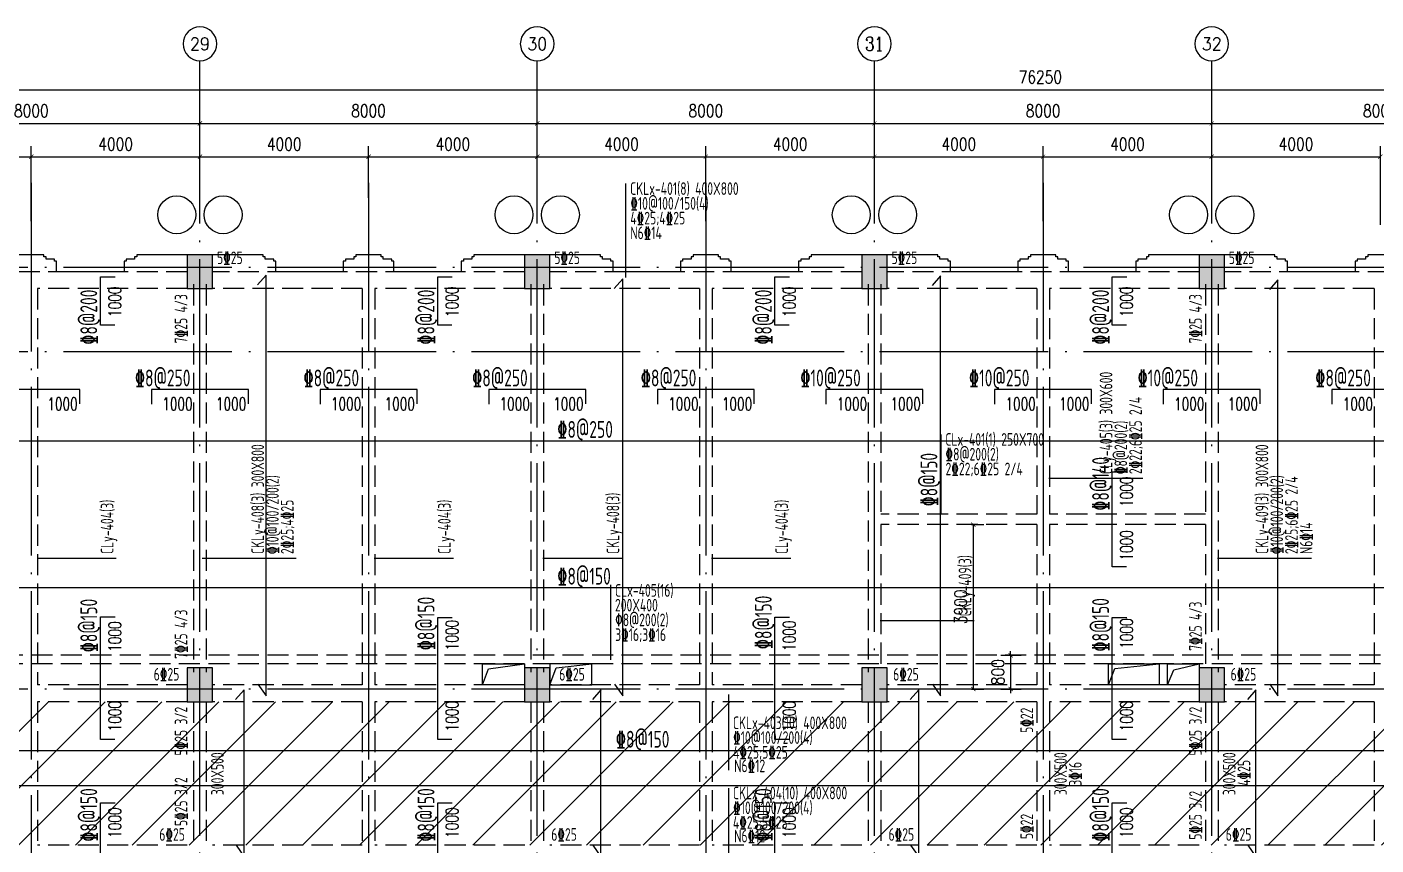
# Model space of a CAD drawing. Header units: millimetres. Extents: x 2998490 to 15040601, y 444546 to 7822218.
# Drawn here: x 14637164 to 14669164, y 7591602 to 7611006 of the extents above; entities that cross this region are included whole.
import ezdxf
from ezdxf.enums import TextEntityAlignment as Align

# ---------------------------------------------------------------- set-up
doc = ezdxf.new("R2010")
doc.units = ezdxf.units.MM
doc.header["$LTSCALE"] = 2000
doc.linetypes.add('DASH', pattern=[0.35, 0.25, -0.1])
doc.linetypes.add('DOTE', pattern=[2.42, 2, -0.2, 0.02, -0.2])
for name, color, linetype in [('3-AXIS', 3, 'Continuous'), ('3-AXIS_TEXT', 7, 'Continuous'), ('3-ban', 84, 'Continuous'), ('3-ban-hatch', 9, 'Continuous'), ('3-ban-rein', 1, 'Continuous'), ('3-ban-TEXT', 7, 'Continuous'), ('3-COLUMN-UP', 2, 'Continuous'), ('3-dote', 43, 'DOTE'), ('3-HATCH', 8, 'Continuous'), ('3-liang-rein-X', 54, 'Continuous'), ('3-liang-rein-Y', 130, 'Continuous'), ('3-liang-R截面-X', 50, 'Continuous'), ('3-liang-R截面-Y', 70, 'Continuous'), ('3-liang-s-1', 44, 'Continuous'), ('3-liang-xu', 120, 'DASH'), ('3-装饰线脚', 7, 'Continuous'), ('AXIS', 3, 'Continuous'), ('AXIS_TEXT', 7, 'Continuous')]:
    doc.layers.add(name, color=color, linetype=linetype)
doc.layers.add('3-零部件', color=73, linetype='Continuous', lineweight=5)
doc.styles.add('_TCH_AXIS', font='COMPLEX', dxfattribs={"bigfont": 'GBCBIG'})
doc.styles.add('COMPLEX', font='COMPLEX')
doc.styles.add('DIM_FONT', font='SIMPLEX', dxfattribs={"width": 0.8, "bigfont": 'HZTXT'})
doc.styles.add('TJ1', font='tj-romans1.shx', dxfattribs={"width": 0.8, "bigfont": 'tj-hztxt1.shx'})
doc.styles.add('TSSD_Rein', font='Tssdeng.shx', dxfattribs={"width": 0.7, "bigfont": 'hztxt.shx'})
doc.dimstyles.new('DIMN100', dxfattribs={"dimtxt": 300, "dimasz": 100, "dimexe": 250, "dimexo": 300, "dimgap": 150, "dimtad": 1, "dimdec": 0, "dimzin": 0, "dimdsep": 46, "dimtxsty": 'DIM_FONT', "dimblk": 'ARCHTICK', "dimcen": 0.09, "dimclrt": 7, "dimazin": 2, "dimtfac": 1, "dimtdec": 0, "dimtix": 1, "dimtmove": 2, "dimatfit": 3, "dimldrblk": 'ARCHTICK', "dimfxl": 0, "dimtolj": 1, "dimtzin": 0, "dimarcsym": 0})

# ---------------------------------------------------------------- blocks, each defined once
blk = doc.blocks.new('_ArchTick')
at = {"color": 0, "linetype": 'ByBlock', "const_width": 0.15}
blk.add_lwpolyline([(-0.5, -0.5), (0.5, 0.5)], dxfattribs=at)
blk = doc.blocks.new('*D277')
at = {"layer": 'AXIS', "color": 0, "lineweight": -2}
for p, q in [((14633267, 7608117), (14633267, 7608969)), ((14641267, 7608117), (14641267, 7608969)), ((14633267, 7608719), (14641267, 7608719))]:
    blk.add_line(p, q, dxfattribs=at)
at = {"layer": 'Defpoints', "color": 0}
for p in [(14641267, 7608719), (14633267, 7607817), (14641267, 7607817)]:
    blk.add_point(p, dxfattribs=at)
at = {"layer": 'AXIS', "color": 0, "lineweight": -2, "xscale": 100, "yscale": 100, "zscale": 100, "rotation": 180}
blk.add_blockref('_ArchTick', (14633267, 7608719), dxfattribs=at)
at = {"layer": 'AXIS', "color": 0, "lineweight": -2, "xscale": 100, "yscale": 100, "zscale": 100}
blk.add_blockref('_ArchTick', (14641267, 7608719), dxfattribs=at)
at = {"layer": 'AXIS', "color": 7, "insert": (14637267, 7609019), "char_height": 300, "attachment_point": 5, "style": 'DIM_FONT'}
blk.add_mtext('\\A1;8000', dxfattribs=at)
blk = doc.blocks.new('*D278')
at = {"layer": 'AXIS', "color": 0, "lineweight": -2}
for p, q in [((14641267, 7608117), (14641267, 7608969)), ((14649267, 7608117), (14649267, 7608969)), ((14641267, 7608719), (14649267, 7608719))]:
    blk.add_line(p, q, dxfattribs=at)
at = {"layer": 'Defpoints', "color": 0}
for p in [(14649267, 7608719), (14641267, 7607817), (14649267, 7607817)]:
    blk.add_point(p, dxfattribs=at)
at = {"layer": 'AXIS', "color": 0, "lineweight": -2, "xscale": 100, "yscale": 100, "zscale": 100, "rotation": 180}
blk.add_blockref('_ArchTick', (14641267, 7608719), dxfattribs=at)
at = {"layer": 'AXIS', "color": 0, "lineweight": -2, "xscale": 100, "yscale": 100, "zscale": 100}
blk.add_blockref('_ArchTick', (14649267, 7608719), dxfattribs=at)
at = {"layer": 'AXIS', "color": 7, "insert": (14645267, 7609019), "char_height": 300, "attachment_point": 5, "style": 'DIM_FONT'}
blk.add_mtext('\\A1;8000', dxfattribs=at)
blk = doc.blocks.new('*D279')
at = {"layer": 'AXIS', "color": 0, "lineweight": -2}
for p, q in [((14649267, 7608117), (14649267, 7608969)), ((14657267, 7608117), (14657267, 7608969)), ((14649267, 7608719), (14657267, 7608719))]:
    blk.add_line(p, q, dxfattribs=at)
at = {"layer": 'Defpoints', "color": 0}
for p in [(14657267, 7608719), (14649267, 7607817), (14657267, 7607817)]:
    blk.add_point(p, dxfattribs=at)
at = {"layer": 'AXIS', "color": 0, "lineweight": -2, "xscale": 100, "yscale": 100, "zscale": 100, "rotation": 180}
blk.add_blockref('_ArchTick', (14649267, 7608719), dxfattribs=at)
at = {"layer": 'AXIS', "color": 0, "lineweight": -2, "xscale": 100, "yscale": 100, "zscale": 100}
blk.add_blockref('_ArchTick', (14657267, 7608719), dxfattribs=at)
at = {"layer": 'AXIS', "color": 7, "insert": (14653267, 7609019), "char_height": 300, "attachment_point": 5, "style": 'DIM_FONT'}
blk.add_mtext('\\A1;8000', dxfattribs=at)
blk = doc.blocks.new('*D280')
at = {"layer": 'AXIS', "color": 0, "lineweight": -2}
for p, q in [((14657267, 7608117), (14657267, 7608969)), ((14665267, 7608117), (14665267, 7608969)), ((14657267, 7608719), (14665267, 7608719))]:
    blk.add_line(p, q, dxfattribs=at)
at = {"layer": 'Defpoints', "color": 0}
for p in [(14665267, 7608719), (14657267, 7607817), (14665267, 7607817)]:
    blk.add_point(p, dxfattribs=at)
at = {"layer": 'AXIS', "color": 0, "lineweight": -2, "xscale": 100, "yscale": 100, "zscale": 100, "rotation": 180}
blk.add_blockref('_ArchTick', (14657267, 7608719), dxfattribs=at)
at = {"layer": 'AXIS', "color": 0, "lineweight": -2, "xscale": 100, "yscale": 100, "zscale": 100}
blk.add_blockref('_ArchTick', (14665267, 7608719), dxfattribs=at)
at = {"layer": 'AXIS', "color": 7, "insert": (14661267, 7609019), "char_height": 300, "attachment_point": 5, "style": 'DIM_FONT'}
blk.add_mtext('\\A1;8000', dxfattribs=at)
blk = doc.blocks.new('*D281')
at = {"layer": 'AXIS', "color": 0, "lineweight": -2}
for p, q in [((14665267, 7608117), (14665267, 7608969)), ((14673267, 7608117), (14673267, 7608969)), ((14665267, 7608719), (14673267, 7608719))]:
    blk.add_line(p, q, dxfattribs=at)
at = {"layer": 'Defpoints', "color": 0}
for p in [(14673267, 7608719), (14665267, 7607817), (14673267, 7607817)]:
    blk.add_point(p, dxfattribs=at)
at = {"layer": 'AXIS', "color": 0, "lineweight": -2, "xscale": 100, "yscale": 100, "zscale": 100, "rotation": 180}
blk.add_blockref('_ArchTick', (14665267, 7608719), dxfattribs=at)
at = {"layer": 'AXIS', "color": 0, "lineweight": -2, "xscale": 100, "yscale": 100, "zscale": 100}
blk.add_blockref('_ArchTick', (14673267, 7608719), dxfattribs=at)
at = {"layer": 'AXIS', "color": 7, "insert": (14669267, 7609019), "char_height": 300, "attachment_point": 5, "style": 'DIM_FONT'}
blk.add_mtext('\\A1;8000', dxfattribs=at)
blk = doc.blocks.new('*D289')
at = {"layer": 'AXIS', "color": 0, "lineweight": -2}
for p, q in [((14619017, 7607317), (14619017, 7609769)), ((14695267, 7607317), (14695267, 7609769)), ((14619017, 7609519), (14695267, 7609519))]:
    blk.add_line(p, q, dxfattribs=at)
at = {"layer": 'Defpoints', "color": 0}
for p in [(14695267, 7609519), (14619017, 7607017), (14695267, 7607017)]:
    blk.add_point(p, dxfattribs=at)
at = {"layer": 'AXIS', "color": 0, "lineweight": -2, "xscale": 100, "yscale": 100, "zscale": 100, "rotation": 180}
blk.add_blockref('_ArchTick', (14619017, 7609519), dxfattribs=at)
at = {"layer": 'AXIS', "color": 0, "lineweight": -2, "xscale": 100, "yscale": 100, "zscale": 100}
blk.add_blockref('_ArchTick', (14695267, 7609519), dxfattribs=at)
at = {"layer": 'AXIS', "color": 7, "insert": (14661202, 7609819), "char_height": 300, "attachment_point": 5, "style": 'DIM_FONT'}
blk.add_mtext('\\A1;76250', dxfattribs=at)
blk = doc.blocks.new('_AXISO')
blk.add_circle((0, 0), 0.5)
at = {"layer": '3-AXIS_TEXT', "style": 'COMPLEX', "width": 1.041667}
blk.add_attdef('A', text='', height=0.56, dxfattribs=at).set_placement((-0.25, -0.28), (0.25, -0.28), align=Align.FIT)
blk = doc.blocks.new('*D1404')
at = {"layer": '3-零部件', "color": 0, "lineweight": -2}
for p, q in [((14633267, 7606401), (14633267, 7608179)), ((14637267, 7606401), (14637267, 7608179)), ((14633267, 7607929), (14637267, 7607929))]:
    blk.add_line(p, q, dxfattribs=at)
at = {"layer": 'Defpoints', "color": 0}
for p in [(14637267, 7607929), (14633267, 7606101), (14637267, 7606101)]:
    blk.add_point(p, dxfattribs=at)
at = {"layer": '3-零部件', "color": 0, "lineweight": -2, "xscale": 100, "yscale": 100, "zscale": 100, "rotation": 180}
blk.add_blockref('_ArchTick', (14633267, 7607929), dxfattribs=at)
at = {"layer": '3-零部件', "color": 0, "lineweight": -2, "xscale": 100, "yscale": 100, "zscale": 100}
blk.add_blockref('_ArchTick', (14637267, 7607929), dxfattribs=at)
at = {"layer": '3-零部件', "color": 7, "insert": (14635267, 7608229), "char_height": 300, "attachment_point": 5, "style": 'DIM_FONT'}
blk.add_mtext('\\A1;4000', dxfattribs=at)
blk = doc.blocks.new('*D1405')
at = {"layer": '3-零部件', "color": 0, "lineweight": -2}
for p, q in [((14637267, 7606401), (14637267, 7608179)), ((14641267, 7607416), (14641267, 7608179)), ((14637267, 7607929), (14641267, 7607929))]:
    blk.add_line(p, q, dxfattribs=at)
at = {"layer": 'Defpoints', "color": 0}
for p in [(14641267, 7607929), (14641267, 7607116), (14637267, 7606101)]:
    blk.add_point(p, dxfattribs=at)
at = {"layer": '3-零部件', "color": 0, "lineweight": -2, "xscale": 100, "yscale": 100, "zscale": 100, "rotation": 180}
blk.add_blockref('_ArchTick', (14637267, 7607929), dxfattribs=at)
at = {"layer": '3-零部件', "color": 0, "lineweight": -2, "xscale": 100, "yscale": 100, "zscale": 100}
blk.add_blockref('_ArchTick', (14641267, 7607929), dxfattribs=at)
at = {"layer": '3-零部件', "color": 7, "insert": (14639267, 7608229), "char_height": 300, "attachment_point": 5, "style": 'DIM_FONT'}
blk.add_mtext('\\A1;4000', dxfattribs=at)
blk = doc.blocks.new('*D1406')
at = {"layer": '3-零部件', "color": 0, "lineweight": -2}
for p, q in [((14641267, 7607416), (14641267, 7608179)), ((14645267, 7606955), (14645267, 7608179)), ((14641267, 7607929), (14645267, 7607929))]:
    blk.add_line(p, q, dxfattribs=at)
at = {"layer": 'Defpoints', "color": 0}
for p in [(14645267, 7607929), (14641267, 7607116), (14645267, 7606655)]:
    blk.add_point(p, dxfattribs=at)
at = {"layer": '3-零部件', "color": 0, "lineweight": -2, "xscale": 100, "yscale": 100, "zscale": 100, "rotation": 180}
blk.add_blockref('_ArchTick', (14641267, 7607929), dxfattribs=at)
at = {"layer": '3-零部件', "color": 0, "lineweight": -2, "xscale": 100, "yscale": 100, "zscale": 100}
blk.add_blockref('_ArchTick', (14645267, 7607929), dxfattribs=at)
at = {"layer": '3-零部件', "color": 7, "insert": (14643267, 7608229), "char_height": 300, "attachment_point": 5, "style": 'DIM_FONT'}
blk.add_mtext('\\A1;4000', dxfattribs=at)
blk = doc.blocks.new('*D1407')
at = {"layer": '3-零部件', "color": 0, "lineweight": -2}
for p, q in [((14645267, 7606955), (14645267, 7608179)), ((14649267, 7606955), (14649267, 7608179)), ((14645267, 7607929), (14649267, 7607929))]:
    blk.add_line(p, q, dxfattribs=at)
at = {"layer": 'Defpoints', "color": 0}
for p in [(14649267, 7607929), (14645267, 7606655), (14649267, 7606655)]:
    blk.add_point(p, dxfattribs=at)
at = {"layer": '3-零部件', "color": 0, "lineweight": -2, "xscale": 100, "yscale": 100, "zscale": 100, "rotation": 180}
blk.add_blockref('_ArchTick', (14645267, 7607929), dxfattribs=at)
at = {"layer": '3-零部件', "color": 0, "lineweight": -2, "xscale": 100, "yscale": 100, "zscale": 100}
blk.add_blockref('_ArchTick', (14649267, 7607929), dxfattribs=at)
at = {"layer": '3-零部件', "color": 7, "insert": (14647267, 7608229), "char_height": 300, "attachment_point": 5, "style": 'DIM_FONT'}
blk.add_mtext('\\A1;4000', dxfattribs=at)
blk = doc.blocks.new('*D1408')
at = {"layer": '3-零部件', "color": 0, "lineweight": -2}
for p, q in [((14649267, 7606955), (14649267, 7608179)), ((14653267, 7606401), (14653267, 7608179)), ((14649267, 7607929), (14653267, 7607929))]:
    blk.add_line(p, q, dxfattribs=at)
at = {"layer": 'Defpoints', "color": 0}
for p in [(14653267, 7607929), (14649267, 7606655), (14653267, 7606101)]:
    blk.add_point(p, dxfattribs=at)
at = {"layer": '3-零部件', "color": 0, "lineweight": -2, "xscale": 100, "yscale": 100, "zscale": 100, "rotation": 180}
blk.add_blockref('_ArchTick', (14649267, 7607929), dxfattribs=at)
at = {"layer": '3-零部件', "color": 0, "lineweight": -2, "xscale": 100, "yscale": 100, "zscale": 100}
blk.add_blockref('_ArchTick', (14653267, 7607929), dxfattribs=at)
at = {"layer": '3-零部件', "color": 7, "insert": (14651267, 7608229), "char_height": 300, "attachment_point": 5, "style": 'DIM_FONT'}
blk.add_mtext('\\A1;4000', dxfattribs=at)
blk = doc.blocks.new('*D1409')
at = {"layer": '3-零部件', "color": 0, "lineweight": -2}
for p, q in [((14653267, 7606401), (14653267, 7608179)), ((14657267, 7606401), (14657267, 7608179)), ((14653267, 7607929), (14657267, 7607929))]:
    blk.add_line(p, q, dxfattribs=at)
at = {"layer": 'Defpoints', "color": 0}
for p in [(14657267, 7607929), (14653267, 7606101), (14657267, 7606101)]:
    blk.add_point(p, dxfattribs=at)
at = {"layer": '3-零部件', "color": 0, "lineweight": -2, "xscale": 100, "yscale": 100, "zscale": 100, "rotation": 180}
blk.add_blockref('_ArchTick', (14653267, 7607929), dxfattribs=at)
at = {"layer": '3-零部件', "color": 0, "lineweight": -2, "xscale": 100, "yscale": 100, "zscale": 100}
blk.add_blockref('_ArchTick', (14657267, 7607929), dxfattribs=at)
at = {"layer": '3-零部件', "color": 7, "insert": (14655267, 7608229), "char_height": 300, "attachment_point": 5, "style": 'DIM_FONT'}
blk.add_mtext('\\A1;4000', dxfattribs=at)
blk = doc.blocks.new('*D1410')
at = {"layer": '3-零部件', "color": 0, "lineweight": -2}
for p, q in [((14657267, 7606401), (14657267, 7608179)), ((14661267, 7606401), (14661267, 7608179)), ((14657267, 7607929), (14661267, 7607929))]:
    blk.add_line(p, q, dxfattribs=at)
at = {"layer": 'Defpoints', "color": 0}
for p in [(14661267, 7607929), (14657267, 7606101), (14661267, 7606101)]:
    blk.add_point(p, dxfattribs=at)
at = {"layer": '3-零部件', "color": 0, "lineweight": -2, "xscale": 100, "yscale": 100, "zscale": 100, "rotation": 180}
blk.add_blockref('_ArchTick', (14657267, 7607929), dxfattribs=at)
at = {"layer": '3-零部件', "color": 0, "lineweight": -2, "xscale": 100, "yscale": 100, "zscale": 100}
blk.add_blockref('_ArchTick', (14661267, 7607929), dxfattribs=at)
at = {"layer": '3-零部件', "color": 7, "insert": (14659267, 7608229), "char_height": 300, "attachment_point": 5, "style": 'DIM_FONT'}
blk.add_mtext('\\A1;4000', dxfattribs=at)
blk = doc.blocks.new('*D1411')
at = {"layer": '3-零部件', "color": 0, "lineweight": -2}
for p, q in [((14661267, 7606401), (14661267, 7608179)), ((14665267, 7606401), (14665267, 7608179)), ((14661267, 7607929), (14665267, 7607929))]:
    blk.add_line(p, q, dxfattribs=at)
at = {"layer": 'Defpoints', "color": 0}
for p in [(14665267, 7607929), (14661267, 7606101), (14665267, 7606101)]:
    blk.add_point(p, dxfattribs=at)
at = {"layer": '3-零部件', "color": 0, "lineweight": -2, "xscale": 100, "yscale": 100, "zscale": 100, "rotation": 180}
blk.add_blockref('_ArchTick', (14661267, 7607929), dxfattribs=at)
at = {"layer": '3-零部件', "color": 0, "lineweight": -2, "xscale": 100, "yscale": 100, "zscale": 100}
blk.add_blockref('_ArchTick', (14665267, 7607929), dxfattribs=at)
at = {"layer": '3-零部件', "color": 7, "insert": (14663267, 7608229), "char_height": 300, "attachment_point": 5, "style": 'DIM_FONT'}
blk.add_mtext('\\A1;4000', dxfattribs=at)
blk = doc.blocks.new('*D1414')
at = {"layer": '3-零部件', "color": 0, "lineweight": -2}
for p, q in [((14665267, 7606350), (14665267, 7608179)), ((14669267, 7606312), (14669267, 7608179)), ((14665267, 7607929), (14669267, 7607929))]:
    blk.add_line(p, q, dxfattribs=at)
at = {"layer": 'Defpoints', "color": 0}
for p in [(14669267, 7607929), (14665267, 7606050), (14669267, 7606012)]:
    blk.add_point(p, dxfattribs=at)
at = {"layer": '3-零部件', "color": 0, "lineweight": -2, "xscale": 100, "yscale": 100, "zscale": 100, "rotation": 180}
blk.add_blockref('_ArchTick', (14665267, 7607929), dxfattribs=at)
at = {"layer": '3-零部件', "color": 0, "lineweight": -2, "xscale": 100, "yscale": 100, "zscale": 100}
blk.add_blockref('_ArchTick', (14669267, 7607929), dxfattribs=at)
at = {"layer": '3-零部件', "color": 7, "insert": (14667267, 7608229), "char_height": 300, "attachment_point": 5, "style": 'DIM_FONT'}
blk.add_mtext('\\A1;4000', dxfattribs=at)
blk = doc.blocks.new('*D1807')
at = {"layer": '3-ban', "color": 0, "lineweight": -2}
for p, q in [((14659567, 7599202), (14659862, 7599202)), ((14659612, 7599202), (14659612, 7595302)), ((14659567, 7595302), (14659862, 7595302))]:
    blk.add_line(p, q, dxfattribs=at)
at = {"layer": 'Defpoints', "color": 0}
for p in [(14659267, 7599202), (14659267, 7595302), (14659612, 7595302)]:
    blk.add_point(p, dxfattribs=at)
at = {"layer": '3-ban', "color": 0, "lineweight": -2, "xscale": 100, "yscale": 100, "zscale": 100}
for p, rotation in [((14659612, 7599202), 90), ((14659612, 7595302), 270)]:
    blk.add_blockref('_ArchTick', p, dxfattribs=dict(at, rotation=rotation))
at = {"layer": '3-ban', "color": 7, "insert": (14659312, 7597252), "char_height": 300, "attachment_point": 5, "rotation": 90, "style": 'DIM_FONT'}
blk.add_mtext('\\A1;3900', dxfattribs=at)
blk = doc.blocks.new('*D1809')
at = {"layer": '3-ban', "color": 0, "lineweight": -2}
for p, q in [((14660496, 7596102), (14660496, 7596202)), ((14660264, 7596102), (14660746, 7596102)), ((14660496, 7596102), (14660496, 7595302)), ((14660264, 7595302), (14660746, 7595302)), ((14660496, 7595302), (14660496, 7595202))]:
    blk.add_line(p, q, dxfattribs=at)
at = {"layer": 'Defpoints', "color": 0}
for p in [(14659964, 7596102), (14659964, 7595302), (14660496, 7595302)]:
    blk.add_point(p, dxfattribs=at)
at = {"layer": '3-ban', "color": 0, "lineweight": -2, "xscale": 100, "yscale": 100, "zscale": 100}
for p, rotation in [((14660496, 7596102), 270), ((14660496, 7595302), 90)]:
    blk.add_blockref('_ArchTick', p, dxfattribs=dict(at, rotation=rotation))
at = {"layer": '3-ban', "color": 7, "insert": (14660196, 7595702), "char_height": 300, "attachment_point": 5, "rotation": 90, "style": 'DIM_FONT'}
blk.add_mtext('\\A1;800', dxfattribs=at)

msp = doc.modelspace()

# ---------------------------------------------------------------- hatches: boundary and pattern name
at = {"layer": '3-ban-hatch'}
h = msp.add_hatch(dxfattribs=at)
h.set_pattern_fill('ANSI31', color=8, scale=300, style=0)
h.set_pattern_definition([(225, (29074325.8, 15266828), (673.51921, -673.51921), [])])
h.paths.add_polyline_path([(14691566.9, 7595002), (14691566.9, 7588602), (14692155.7, 7588602), (14692660.5, 7588297.4), (14695264, 7585694.7), (14695493.1, 7585140.6), (14695493.1, 7581461.7), (14695262.8, 7580908.1), (14692660.8, 7578306), (14692106.7, 7578077), (14688427.3, 7578077), (14687873.3, 7578306.2), (14685271.6, 7580907.9), (14685041.9, 7581461.7), (14685041.9, 7583002), (14681566.9, 7583002), (14681566.9, 7588602), (14681566.9, 7591302), (14681566.9, 7591602), (14618716.9, 7591602), (14618716.9, 7595002)])
at = {"layer": '3-HATCH'}
for points in [[(14641566.9, 7605602), (14640966.9, 7605602), (14640966.9, 7604802), (14641566.9, 7604802)], [(14649566.9, 7605602), (14648966.9, 7605602), (14648966.9, 7604802), (14649566.9, 7604802)], [(14657566.9, 7605602), (14656966.9, 7605602), (14656966.9, 7604802), (14657566.9, 7604802)], [(14665566.9, 7605602), (14664966.9, 7605602), (14664966.9, 7604802), (14665566.9, 7604802)], [(14641566.9, 7595802), (14640966.9, 7595802), (14640966.9, 7595002), (14641566.9, 7595002)], [(14649566.9, 7595802), (14648966.9, 7595802), (14648966.9, 7595002), (14649566.9, 7595002)], [(14657566.9, 7595802), (14656966.9, 7595802), (14656966.9, 7595002), (14657566.9, 7595002)], [(14665566.9, 7595802), (14664966.9, 7595802), (14664966.9, 7595002), (14665566.9, 7595002)]]:
    msp.add_hatch(color=256, dxfattribs=at).paths.add_polyline_path(points)

# ---------------------------------------------------------------- linework, layer by layer
at = {"layer": '3-AXIS', "color": 15, "linetype": 'DOTE'}
for p, q in [((14641266.8, 7577302), (14641266.8, 7607816.5)), ((14649266.8, 7577302), (14649266.8, 7607816.5)), ((14657266.8, 7577302), (14657266.8, 7607816.5)), ((14665266.8, 7577302), (14665266.8, 7607816.5)), ((14695266.8, 7605302), (14614408.5, 7605302)), ((14695266.8, 7603302), (14614408.5, 7603302)), ((14695266.8, 7595302), (14614408.5, 7595302))]:
    msp.add_line(p, q, dxfattribs=at)
at = {"layer": '3-ban-rein'}
for points in [[(14642643.5, 7595418.1), (14642837, 7595144.4), (14642837, 7605121.7), (14642633.9, 7604892.3)], [(14639245.3, 7603931.2), (14638907.3, 7603931.2), (14638907.3, 7605081.2), (14639253.3, 7605081.2)], [(14647245.3, 7603931.2), (14646907.3, 7603931.2), (14646907.3, 7605081.2), (14647253.3, 7605081.2)], [(14651101.3, 7595418.1), (14651294.8, 7595144.4), (14651294.8, 7605028.3), (14651091.7, 7604799)], [(14655245.3, 7603931.2), (14654907.3, 7603931.2), (14654907.3, 7605081.2), (14655253.3, 7605081.2)], [(14658643.5, 7595418.1), (14658837, 7595144.4), (14658837, 7605103.8), (14658633.9, 7604874.4)], [(14663245.3, 7603931.2), (14662907.3, 7603931.2), (14662907.3, 7605081.2), (14663253.3, 7605081.2)], [(14666643.5, 7595418.1), (14666837, 7595144.4), (14666837, 7605012), (14666633.9, 7604782.6)], [(14638416.8, 7602065.7), (14638416.8, 7602403.7), (14636116.8, 7602403.7), (14636116.8, 7602057.7)], [(14642416.8, 7602065.7), (14642416.8, 7602403.7), (14640116.8, 7602403.7), (14640116.8, 7602057.7)], [(14646416.8, 7602065.7), (14646416.8, 7602403.7), (14644116.8, 7602403.7), (14644116.8, 7602057.7)], [(14650416.8, 7602065.7), (14650416.8, 7602403.7), (14648116.8, 7602403.7), (14648116.8, 7602057.7)], [(14654416.8, 7602065.7), (14654416.8, 7602403.7), (14652116.8, 7602403.7), (14652116.8, 7602057.7)], [(14658416.8, 7602065.7), (14658416.8, 7602403.7), (14656116.8, 7602403.7), (14656116.8, 7602057.7)], [(14662416.8, 7602065.7), (14662416.8, 7602403.7), (14660116.8, 7602403.7), (14660116.8, 7602057.7)], [(14666416.8, 7602065.7), (14666416.8, 7602403.7), (14664116.8, 7602403.7), (14664116.8, 7602057.7)], [(14670416.8, 7602065.7), (14670416.8, 7602403.7), (14668116.8, 7602403.7), (14668116.8, 7602057.7)], [(14681410.6, 7600845.4), (14681410.6, 7601183.3), (14618819.5, 7601183.3), (14618819.5, 7600837.3)], [(14663245.3, 7598202), (14662907.3, 7598202), (14662907.3, 7600452), (14663253.3, 7600452)], [(14681204.9, 7597893.8), (14681478.5, 7597700.4), (14618817.4, 7597700.4), (14619046.8, 7597903.4)], [(14639245.3, 7594102), (14638907.3, 7594102), (14638907.3, 7597015.4), (14639253.3, 7597015.4)], [(14647245.3, 7594102), (14646907.3, 7594102), (14646907.3, 7597002), (14647253.3, 7597002)], [(14655245.3, 7594102), (14654907.3, 7594102), (14654907.3, 7597002.8), (14655253.3, 7597002.8)], [(14663245.3, 7594102), (14662907.3, 7594102), (14662907.3, 7596999.5), (14663253.3, 7596999.5)], [(14642122.7, 7591597.8), (14642316.1, 7591324.1), (14642316.1, 7595281.4), (14642113, 7595052)], [(14650585.4, 7591597.8), (14650778.8, 7591324.1), (14650778.8, 7595281.4), (14650575.7, 7595052)], [(14658122.7, 7591597.8), (14658316.1, 7591324.1), (14658316.1, 7595281.4), (14658113, 7595052)], [(14666122.7, 7591597.8), (14666316.1, 7591324.1), (14666316.1, 7595281.4), (14666113, 7595052)], [(14691410.6, 7593495.5), (14691410.6, 7593833.4), (14618833.6, 7593833.4), (14618833.6, 7593487.4)], [(14691204.9, 7593199.5), (14691478.5, 7593006.1), (14618817.4, 7593006.1), (14619046.8, 7593209.2)], [(14639245.3, 7589617), (14638907.3, 7589617), (14638907.3, 7592602), (14639253.3, 7592602)], [(14647245.3, 7589636.7), (14646907.3, 7589636.7), (14646907.3, 7592602), (14647253.3, 7592602)], [(14655245.3, 7589608.2), (14654907.3, 7589608.2), (14654907.3, 7592602), (14655253.3, 7592602)], [(14663245.3, 7589653.7), (14662907.3, 7589653.7), (14662907.3, 7592602), (14663253.3, 7592602)]]:
    msp.add_lwpolyline(points, dxfattribs=at)
at = {"layer": '3-COLUMN-UP'}
for points in [[(14641566.9, 7605602), (14640966.9, 7605602), (14640966.9, 7604802), (14641566.9, 7604802)], [(14649566.9, 7605602), (14648966.9, 7605602), (14648966.9, 7604802), (14649566.9, 7604802)], [(14657566.9, 7605602), (14656966.9, 7605602), (14656966.9, 7604802), (14657566.9, 7604802)], [(14665566.9, 7605602), (14664966.9, 7605602), (14664966.9, 7604802), (14665566.9, 7604802)], [(14641566.9, 7595802), (14640966.9, 7595802), (14640966.9, 7595002), (14641566.9, 7595002)], [(14649566.9, 7595802), (14648966.9, 7595802), (14648966.9, 7595002), (14649566.9, 7595002)], [(14657566.9, 7595802), (14656966.9, 7595802), (14656966.9, 7595002), (14657566.9, 7595002)], [(14665566.9, 7595802), (14664966.9, 7595802), (14664966.9, 7595002), (14665566.9, 7595002)]]:
    msp.add_lwpolyline(points, close=True, dxfattribs=at)
at = {"layer": '3-dote'}
for p, q in [((14637266.8, 7607307.2), (14637266.8, 7579125.6)), ((14645266.8, 7607307.2), (14645266.8, 7579125.6)), ((14653266.8, 7607307.2), (14653266.8, 7579125.6)), ((14661266.8, 7607307.2), (14661266.8, 7579125.6))]:
    msp.add_line(p, q, dxfattribs=at)
at = {"layer": '3-liang-R截面-X'}
for p, q in [((14651363.1, 7607290.4), (14651363.1, 7605061.5)), ((14658839.8, 7601340.4), (14658839.8, 7599452)), ((14651003.8, 7597771.5), (14651003.8, 7595994.4)), ((14653802, 7595174.3), (14653802, 7593376.4)), ((14653802, 7592954), (14653802, 7591385.1))]:
    msp.add_line(p, q, dxfattribs=at)
at = {"layer": '3-liang-R截面-Y'}
for p, q in [((14663632.3, 7600295.8), (14661402.3, 7600295.8)), ((14639282.3, 7598399.7), (14637402.3, 7598399.7)), ((14643546.5, 7598399.7), (14641316.6, 7598399.7)), ((14647282.3, 7598399.7), (14645402.3, 7598399.7)), ((14651281.1, 7598399.7), (14649401.1, 7598399.7)), ((14655282.3, 7598399.7), (14653402.3, 7598399.7)), ((14667631.1, 7598399.7), (14665401.1, 7598399.7)), ((14659631.1, 7596923), (14657401.1, 7596923))]:
    msp.add_line(p, q, dxfattribs=at)
at = {"layer": '3-liang-s-1'}
for points in [[(14641266.8, 7605602), (14639766.8, 7605602), (14639766.8, 7605552), (14639716.8, 7605552), (14639716.8, 7605502), (14639516.8, 7605502), (14639516.8, 7605452), (14639466.8, 7605452), (14639466.8, 7605202), (14637866.8, 7605202), (14637866.8, 7605452), (14637816.8, 7605452), (14637816.8, 7605502), (14637616.8, 7605502), (14637616.8, 7605552), (14637566.8, 7605552), (14637566.8, 7605602), (14636966.8, 7605602)], [(14649266.8, 7605602), (14647766.8, 7605602), (14647766.8, 7605552), (14647716.8, 7605552), (14647716.8, 7605502), (14647516.8, 7605502), (14647516.8, 7605452), (14647466.8, 7605452), (14647466.8, 7605202), (14645866.8, 7605202), (14645866.8, 7605452), (14645816.8, 7605452), (14645816.8, 7605502), (14645616.8, 7605502), (14645616.8, 7605552), (14645566.8, 7605552), (14645566.8, 7605602), (14644966.8, 7605602), (14644966.8, 7605552), (14644916.8, 7605552), (14644916.8, 7605502), (14644716.8, 7605502), (14644716.8, 7605452), (14644666.8, 7605452), (14644666.8, 7605202), (14643066.8, 7605202), (14643066.8, 7605452), (14643016.8, 7605452), (14643016.8, 7605502), (14642816.8, 7605502.2), (14642816.8, 7605552), (14642766.8, 7605552), (14642766.8, 7605602), (14641266.8, 7605602)], [(14657266.8, 7605602), (14655766.8, 7605602), (14655766.8, 7605552), (14655716.8, 7605552), (14655716.8, 7605502), (14655516.8, 7605502), (14655516.8, 7605452), (14655466.8, 7605452), (14655466.8, 7605202), (14653866.8, 7605202), (14653866.8, 7605452), (14653816.8, 7605452), (14653816.8, 7605502), (14653616.8, 7605502), (14653616.8, 7605552), (14653566.8, 7605552), (14653566.8, 7605602), (14652966.8, 7605602), (14652966.8, 7605552), (14652916.8, 7605552), (14652916.8, 7605502), (14652716.8, 7605502), (14652716.8, 7605452), (14652666.8, 7605452), (14652666.8, 7605202), (14651066.8, 7605202), (14651066.8, 7605452), (14651016.8, 7605452), (14651016.8, 7605502), (14650816.8, 7605502.2), (14650816.8, 7605552), (14650766.8, 7605552), (14650766.8, 7605602), (14649266.8, 7605602)], [(14665266.8, 7605602), (14663766.8, 7605602), (14663766.8, 7605552), (14663716.8, 7605552), (14663716.8, 7605502), (14663516.8, 7605502), (14663516.8, 7605452), (14663466.8, 7605452), (14663466.8, 7605202), (14661866.8, 7605202), (14661866.8, 7605452), (14661816.8, 7605452), (14661816.8, 7605502), (14661616.8, 7605502), (14661616.8, 7605552), (14661566.8, 7605552), (14661566.8, 7605602), (14660966.8, 7605602), (14660966.8, 7605552), (14660916.8, 7605552), (14660916.8, 7605502), (14660716.8, 7605502), (14660716.8, 7605452), (14660666.8, 7605452), (14660666.8, 7605202), (14659066.8, 7605202), (14659066.8, 7605452), (14659016.8, 7605452), (14659016.8, 7605502), (14658816.8, 7605502.2), (14658816.8, 7605552), (14658766.8, 7605552), (14658766.8, 7605602), (14657266.8, 7605602)], [(14669566.8, 7605602), (14668966.8, 7605602), (14668966.8, 7605552), (14668916.8, 7605552), (14668916.8, 7605502), (14668716.8, 7605502), (14668716.8, 7605452), (14668666.8, 7605452), (14668666.8, 7605202), (14667066.8, 7605202), (14667066.8, 7605452), (14667016.8, 7605452), (14667016.8, 7605502), (14666816.8, 7605502.2), (14666816.8, 7605552), (14666766.8, 7605552), (14666766.8, 7605602), (14665266.8, 7605602)], [(14647966.8, 7595402), (14648111.9, 7595783.1), (14648966.8, 7595902)], [(14649566.9, 7595402), (14649713.4, 7595802.5), (14650566.8, 7595902)], [(14662816.8, 7595402), (14662971.4, 7595787), (14664016.8, 7595902)], [(14664216.8, 7595402), (14664365.1, 7595758.3), (14664966.8, 7595902)]]:
    msp.add_lwpolyline(points, dxfattribs=at)
for points in [[(14648966.8, 7595402), (14647966.8, 7595402), (14647966.8, 7595902), (14648966.8, 7595902)], [(14649566.9, 7595402), (14650566.8, 7595402), (14650566.8, 7595902), (14649566.9, 7595902)], [(14662816.8, 7595902), (14664016.8, 7595902), (14664016.8, 7595402), (14662816.8, 7595402)], [(14664216.8, 7595902), (14664966.8, 7595902), (14664966.8, 7595402), (14664216.8, 7595402)]]:
    msp.add_lwpolyline(points, close=True, dxfattribs=at)
at = {"layer": '3-liang-xu'}
for p, q in [((14640966.9, 7605202), (14633566.9, 7605202)), ((14648966.9, 7605202), (14641566.9, 7605202)), ((14656966.9, 7605202), (14649566.9, 7605202)), ((14664966.9, 7605202), (14657566.9, 7605202)), ((14672966.9, 7605202), (14665566.9, 7605202)), ((14640966.9, 7604802), (14637416.9, 7604802)), ((14637416.9, 7604802), (14637416.9, 7595402)), ((14641116.9, 7604902), (14641116.9, 7595702)), ((14641416.9, 7604902), (14641416.9, 7595702)), ((14645116.9, 7604802), (14641566.9, 7604802)), ((14645116.9, 7604802), (14645116.9, 7595402)), ((14648966.9, 7604802), (14645416.9, 7604802)), ((14645416.9, 7604802), (14645416.9, 7595402)), ((14649116.9, 7604902), (14649116.9, 7595702)), ((14649416.9, 7604902), (14649416.9, 7595702)), ((14653116.9, 7604802), (14649566.9, 7604802)), ((14653116.9, 7604802), (14653116.9, 7595402)), ((14656966.9, 7604802), (14653416.9, 7604802)), ((14653416.9, 7604802), (14653416.9, 7595402)), ((14657116.9, 7604902), (14657116.9, 7595702)), ((14657416.9, 7604902), (14657416.9, 7599452)), ((14661116.9, 7604802), (14657566.9, 7604802)), ((14661116.9, 7604802), (14661116.9, 7599452)), ((14664966.9, 7604802), (14661416.9, 7604802)), ((14661416.9, 7604802), (14661416.9, 7599452)), ((14665116.9, 7604902), (14665116.9, 7599452)), ((14665416.9, 7604902), (14665416.9, 7595702)), ((14669116.9, 7604802), (14665566.9, 7604802)), ((14669116.9, 7604802), (14669116.9, 7595402)), ((14661116.9, 7599452), (14657416.9, 7599452)), ((14665116.9, 7599452), (14661416.9, 7599452)), ((14657416.9, 7599202), (14657416.9, 7595702)), ((14661116.9, 7599202), (14657416.9, 7599202)), ((14661116.9, 7599202), (14661116.9, 7595402)), ((14665116.9, 7599202), (14661416.9, 7599202)), ((14661416.9, 7599202), (14661416.9, 7595402)), ((14665116.9, 7599202), (14665116.9, 7595702)), ((14681166.9, 7596102), (14619016.9, 7596102)), ((14681166.9, 7595902), (14619016.9, 7595902)), ((14640966.9, 7595402), (14637416.9, 7595402)), ((14645116.9, 7595402), (14641566.9, 7595402)), ((14648966.9, 7595402), (14645416.9, 7595402)), ((14653116.9, 7595402), (14649566.9, 7595402)), ((14656966.9, 7595402), (14653416.9, 7595402)), ((14661116.9, 7595402), (14657566.9, 7595402)), ((14664966.9, 7595402), (14661416.9, 7595402)), ((14669116.9, 7595402), (14665566.9, 7595402)), ((14640966.9, 7595002), (14637416.9, 7595002)), ((14637416.9, 7595002), (14637416.9, 7591602)), ((14641116.9, 7595002), (14641116.9, 7591602)), ((14641416.9, 7595002), (14641416.9, 7591602)), ((14645116.9, 7595002), (14641566.9, 7595002)), ((14645116.9, 7595002), (14645116.9, 7591602)), ((14648966.9, 7595002), (14645416.9, 7595002)), ((14645416.9, 7595002), (14645416.9, 7591602)), ((14649116.9, 7595002), (14649116.9, 7591602)), ((14649416.9, 7595002), (14649416.9, 7591602)), ((14653116.9, 7595002), (14649566.9, 7595002)), ((14653116.9, 7595002), (14653116.9, 7591602)), ((14656966.9, 7595002), (14653416.9, 7595002)), ((14653416.9, 7595002), (14653416.9, 7591602)), ((14657116.9, 7595002), (14657116.9, 7591602)), ((14657416.9, 7595002), (14657416.9, 7591602)), ((14661116.9, 7595002), (14657566.9, 7595002)), ((14661116.9, 7595002), (14661116.9, 7591602)), ((14664966.9, 7595002), (14661416.9, 7595002)), ((14661416.9, 7595002), (14661416.9, 7591602)), ((14665116.9, 7595002), (14665116.9, 7591602)), ((14665416.9, 7595002), (14665416.9, 7591602)), ((14669116.9, 7595002), (14665566.9, 7595002)), ((14669116.9, 7595002), (14669116.9, 7591602)), ((14640966.9, 7591602), (14637416.9, 7591602)), ((14645116.9, 7591602), (14641566.9, 7591602)), ((14648970.2, 7591602), (14645416.9, 7591602)), ((14653116.9, 7591602), (14649566.9, 7591602)), ((14656966.9, 7591602), (14653416.9, 7591602)), ((14661116.9, 7591602), (14657566.9, 7591602)), ((14664966.9, 7591602), (14661416.9, 7591602)), ((14669116.9, 7591602), (14665566.9, 7591602))]:
    msp.add_line(p, q, dxfattribs=at)
at = {"layer": '3-装饰线脚'}
for centre in [(14640716.8, 7606552), (14641816.8, 7606552), (14648716.8, 7606552), (14649816.8, 7606552), (14656716.8, 7606552), (14657816.8, 7606552), (14664716.8, 7606552), (14665816.8, 7606552)]:
    msp.add_circle(centre, 450, dxfattribs=at)
at = {"layer": 'AXIS'}
for p, q in [((14641266.8, 7607816.5), (14641266.8, 7610206.2)), ((14649266.8, 7607816.5), (14649266.8, 7610206.2)), ((14657266.8, 7607816.5), (14657266.8, 7610206.2)), ((14665266.8, 7607816.5), (14665266.8, 7610206.2))]:
    msp.add_line(p, q, dxfattribs=at)

# ---------------------------------------------------------------- block references
ref = msp.add_blockref('_AXISO', (14641266.8, 7610606.2), dxfattribs=dict(at, xscale=-800, yscale=800, zscale=800, rotation=179.9999999998666))
ref.add_attrib('A', '29', dxfattribs={"layer": 'AXIS_TEXT', "height": 294.28, "rotation": 360, "style": '_TCH_AXIS'}).set_placement((14641028.6, 7610459), (14641505.1, 7610459), align=Align.FIT)
ref = msp.add_blockref('_AXISO', (14649266.8, 7610606.2), dxfattribs=dict(at, xscale=-800, yscale=800, zscale=800, rotation=179.9999999998666))
ref.add_attrib('A', '30', dxfattribs={"layer": 'AXIS_TEXT', "height": 300.65, "rotation": 360, "style": '_TCH_AXIS'}).set_placement((14649030.6, 7610455.8), (14649503.1, 7610455.8), align=Align.FIT)
ref = msp.add_blockref('_AXISO', (14657266.8, 7610606.2), dxfattribs=dict(at, xscale=-800, yscale=800, zscale=800, rotation=179.9999999998666))
ref.add_attrib('A', '31', dxfattribs={"layer": 'AXIS_TEXT', "height": 336, "rotation": 360, "style": '_TCH_AXIS'}).set_placement((14657042.8, 7610438.2), (14657490.8, 7610438.2), align=Align.FIT)
ref = msp.add_blockref('_AXISO', (14665266.8, 7610606.2), dxfattribs=dict(at, xscale=-800, yscale=800, zscale=800, rotation=179.9999999998666))
ref.add_attrib('A', '32', dxfattribs={"layer": 'AXIS_TEXT', "height": 300.65, "rotation": 360, "style": '_TCH_AXIS'}).set_placement((14665030.6, 7610455.8), (14665503.1, 7610455.8), align=Align.FIT)

# ---------------------------------------------------------------- texts
at = {"layer": '3-ban', "style": 'TSSD_Rein', "width": 0.7}
for s, rotation, p in [('%%1328@200', 89.99419, (14638830.3, 7603470, -5065)), ('%%1328@200', 89.99419, (14646830.3, 7603470, -5065)), ('%%1328@200', 89.99419, (14654830.3, 7603470, -5065)), ('%%1328@200', 89.99419, (14662830.3, 7603470, -5065)), ('%%1328@250', 0.00581, (14639724.3, 7602480.6, -5065)), ('%%1328@250', 0.00581, (14643724.3, 7602480.6, -5065)), ('%%1328@250', 0.00581, (14647724.3, 7602480.6, -5065)), ('%%1328@250', 0.00581, (14651724.3, 7602480.6, -5065)), ('%%13210@250', 0.00581, (14655508.9, 7602480.6, -5065)), ('%%13210@250', 0.00581, (14659508.9, 7602480.6, -5065)), ('%%13210@250', 0.00581, (14663508.9, 7602480.6, -5065)), ('%%1328@250', 0.00581, (14667724.3, 7602480.6, -5065)), ('%%1328@250', 0.00581, (14649744.2, 7601260.3, -5065)), ('%%1328@150', 89.99419, (14658759.9, 7599633.5, -5065)), ('%%1328@140', 89.99419, (14662830.3, 7599530.6, -5065)), ('%%1328@150', 0.00581, (14649744.2, 7597777.3, -5065)), ('%%1328@150', 89.99419, (14646830.3, 7596220.7, -5065)), ('%%1328@150', 89.99419, (14654830.3, 7596247.2, -5065)), ('%%1328@150', 89.99419, (14662830.3, 7596189.7, -5065)), ('%%1328@150', 89.99419, (14638830.3, 7596173.7, -5065)), ('%%1328@150', 0.00581, (14651133.2, 7593910.4, -5065)), ('%%1328@150', 89.99419, (14638830.3, 7591680.6, -5065)), ('%%1328@150', 89.99419, (14646830.3, 7591680.6, -5065)), ('%%1328@150', 89.99419, (14654830.3, 7591680.6, -5065)), ('%%1328@150', 89.99419, (14662830.3, 7591680.6, -5065))]:
    msp.add_text(s, height=400, rotation=rotation, dxfattribs=at).set_placement(p)
at = {"layer": '3-ban-TEXT', "style": 'TJ1', "width": 0.7}
for p in [(14639397.2, 7604128.1), (14647397.2, 7604128.1), (14655397.2, 7604128.1), (14663397.2, 7604128.1), (14663397.2, 7599621.9), (14663397.2, 7598348.9), (14639397.2, 7596185.3), (14647397.2, 7596221.2), (14655397.2, 7596205.1), (14663397.2, 7596255.9), (14639397.2, 7594298.9), (14647397.2, 7594298.9), (14655397.2, 7594298.9), (14663397.2, 7594298.9), (14639397.2, 7591771.9), (14647397.2, 7591771.9), (14655397.2, 7591771.9), (14663397.2, 7591771.9)]:
    msp.add_text('1000', height=300, rotation=90, dxfattribs=at).set_placement(p)
for p in [(14637646.5, 7601913.8), (14640373.5, 7601913.8), (14641646.5, 7601913.8), (14644373.5, 7601913.8), (14645646.5, 7601913.8), (14648373.5, 7601913.8), (14649646.5, 7601913.8), (14652373.5, 7601913.8), (14653646.5, 7601913.8), (14656373.5, 7601913.8), (14657646.5, 7601913.8), (14660373.5, 7601913.8), (14661646.5, 7601913.8), (14664373.5, 7601913.8), (14665646.5, 7601913.8), (14668373.5, 7601913.8)]:
    msp.add_text('1000', height=300, dxfattribs=at).set_placement(p)
at = {"layer": '3-liang-rein-X', "style": 'TSSD_Rein', "width": 0.7}
for s, p in [('%%13210@100/150(4)', (14651476, 7606672.7)), ('4%%13225;4%%13225', (14651476, 7606322.7)), ('N6%%13214', (14651476, 7605972.8)), ('5%%13225', (14641672.3, 7605380.2)), ('5%%13225', (14649672.3, 7605380.2)), ('5%%13225', (14657672.3, 7605380.2)), ('5%%13225', (14665672.3, 7605380.2)), ('%%1328@200(2)', (14658952.7, 7600722.7)), ('2%%13222;6%%13225 2/4', (14658952.7, 7600372.7)), ('%%1308@200(2)', (14651116.7, 7596791.4)), ('3%%13216;3%%13216', (14651116.7, 7596441.4)), ('6%%13225', (14649788.4, 7595502)), ('6%%13225', (14657709.9, 7595502)), ('6%%13225', (14665714.9, 7595502)), ('%%13210@100/200(4)', (14653914.8, 7594000.8)), ('4%%13225;5%%13225', (14653914.8, 7593650.8)), ('N6%%13212', (14653940.3, 7593328.8)), ('%%13210@100/200(4)', (14653914.8, 7592336.3)), ('6%%13225', (14649600.7, 7591702)), ('4%%13225;5%%13225', (14653909.5, 7591986.3)), ('6%%13225', (14657600.7, 7591702)), ('6%%13225', (14665600.7, 7591702)), ('N6%%13212', (14653940.3, 7591663.8))]:
    msp.add_text(s, height=300, dxfattribs=at).set_placement(p)
for p in [(14640170.4, 7595502), (14640303, 7591702)]:
    msp.add_text('6%%13225', height=300, rotation=360, dxfattribs=at).set_placement(p)
at = {"layer": '3-liang-rein-Y', "style": 'TSSD_Rein', "width": 0.7}
for s, p in [('7%%13225 4/3', (14640967.9, 7603503.2)), ('7%%13225 4/3', (14665031.4, 7603503.2)), ('2%%13222;6%%13225 2/4', (14663610.2, 7600400)), ('%%1328@200(2)', (14663260.2, 7600400)), ('%%13210@100/200(2)', (14643137.2, 7598503.9)), ('%%13210@100/200(2)', (14666958.9, 7598503.9)), ('2%%13225;6%%13225 2/4', (14667308.9, 7598503.9)), ('2%%13225;4%%13225', (14643487.2, 7598503.9)), ('N6%%13214', (14667658.9, 7598503.9)), ('7%%13225 4/3', (14640967.9, 7596019.3)), ('7%%13225 4/3', (14665031.4, 7596209.5)), ('5%%13225 3/2', (14640967.9, 7593723.2)), ('5%%13222', (14661030.9, 7594260.8)), ('5%%13225 3/2', (14665031.4, 7593723.2)), ('4%%13225', (14666181.4, 7593007.5)), ('3%%13216', (14662180.9, 7593007.5)), ('5%%13225 3/2', (14640967.9, 7592051)), ('5%%13225 3/2', (14665031.4, 7591728)), ('5%%13222', (14661030.9, 7591742.2))]:
    msp.add_text(s, height=300, rotation=90, dxfattribs=at).set_placement(p)
at = {"layer": '3-liang-R截面-X', "style": 'TSSD_Rein', "width": 0.7}
for s, p in [('CKLx-401(8) 400X800', (14651471.1, 7607022.7)), ('CLx-401(1) 250X700', (14658947.8, 7601072.7)), ('CLx-405(16)', (14651111.8, 7597491.4)), ('200X400', (14651111.8, 7597141.4)), ('CKLx-403(10) 400X800', (14653910, 7594350.8)), ('CKLx-404(10) 400X800', (14653910, 7592686.3))]:
    msp.add_text(s, height=300, dxfattribs=at).set_placement(p)
at = {"layer": '3-liang-R截面-Y', "style": 'TSSD_Rein', "width": 0.7}
for s, p in [('CLy-405(3) 300X600', (14662910.2, 7600400)), ('CKLy-408(3) 300X800', (14642787.2, 7598503.9)), ('CKLy-409(3) 300X800', (14666608.9, 7598503.9)), ('CLy-404(3)', (14639214.9, 7598503.9)), ('CLy-404(3)', (14647214.9, 7598503.9)), ('CKLy-408(3)', (14651213.7, 7598503.9)), ('CLy-404(3)', (14655214.9, 7598503.9)), ('CKLy-409(3)', (14659563.7, 7597027.2)), ('300X500', (14641830.9, 7592784.7)), ('300X500', (14661830.9, 7592784.7)), ('300X500', (14665831.4, 7592784.7))]:
    msp.add_text(s, height=300, rotation=90, dxfattribs=at).set_placement(p)

# ---------------------------------------------------------------- dimensions: what is measured, and where the dimension line sits
at = {"layer": '3-ban'}
for base, p1, p2, picture, middle in [((14659612.2, 7595302), (14659266.8, 7599202), (14659266.8, 7595302), '*D1807', (14659312.2, 7597252)), ((14660496.4, 7595302), (14659964.4, 7596102), (14659964.4, 7595302), '*D1809', (14660196.4, 7595702))]:
    dim = msp.add_linear_dim(base=base, p1=p1, p2=p2, angle=90, dimstyle='DIMN100', dxfattribs=at)
    dim.commit()
    dim.dimension.update_dxf_attribs({"geometry": picture, "text_midpoint": middle})
at = {"layer": '3-零部件'}
for base, p1, p2, picture, middle in [((14637266.8, 7607928.7), (14633266.8, 7606100.8), (14637266.8, 7606100.8), '*D1404', (14635266.8, 7608228.7)), ((14641266.8, 7607928.7), (14637266.8, 7606100.8), (14641266.8, 7607116.5), '*D1405', (14639266.8, 7608228.7)), ((14645266.8, 7607928.7), (14641266.8, 7607116.5), (14645266.8, 7606655), '*D1406', (14643266.8, 7608228.7)), ((14649266.8, 7607928.7), (14645266.8, 7606655), (14649266.8, 7606655), '*D1407', (14647266.8, 7608228.7)), ((14653266.8, 7607928.7), (14649266.8, 7606655), (14653266.8, 7606100.8), '*D1408', (14651266.8, 7608228.7)), ((14657266.8, 7607928.7), (14653266.8, 7606100.8), (14657266.8, 7606100.8), '*D1409', (14655266.8, 7608228.7)), ((14661266.8, 7607928.7), (14657266.8, 7606100.8), (14661266.8, 7606100.8), '*D1410', (14659266.8, 7608228.7)), ((14665266.8, 7607928.7), (14661266.8, 7606100.8), (14665266.8, 7606100.8), '*D1411', (14663266.8, 7608228.7)), ((14669266.8, 7607928.7), (14665266.8, 7606050), (14669266.8, 7606012.2), '*D1414', (14667266.8, 7608228.7))]:
    dim = msp.add_linear_dim(base=base, p1=p1, p2=p2, dimstyle='DIMN100', dxfattribs=at)
    dim.commit()
    dim.dimension.update_dxf_attribs({"geometry": picture, "text_midpoint": middle})
at = {"layer": 'AXIS'}
dim = msp.add_linear_dim(base=(14695266.8, 7609519.1), p1=(14619016.8, 7607016.5), p2=(14695266.8, 7607016.5), angle=360, dimstyle='DIMN100', dxfattribs=at)
dim.commit()
dim.dimension.update_dxf_attribs({"geometry": '*D289', "text_midpoint": (14661202.1, 7609819.1), "dimtype": 161})
for p1, p2, picture, middle in [((14633266.8, 7607816.5), (14641266.8, 7607816.5), '*D277', (14637266.8, 7609019.1)), ((14641266.8, 7607816.5), (14649266.8, 7607816.5), '*D278', (14645266.8, 7609019.1)), ((14649266.8, 7607816.5), (14657266.8, 7607816.5), '*D279', (14653266.8, 7609019.1)), ((14657266.8, 7607816.5), (14665266.8, 7607816.5), '*D280', (14661266.8, 7609019.1)), ((14665266.8, 7607816.5), (14673266.8, 7607816.5), '*D281', (14669266.8, 7609019.1))]:
    dim = msp.add_aligned_dim(p1=p1, p2=p2, distance=902.6, dimstyle='DIMN100', dxfattribs=at)
    dim.commit()
    dim.dimension.update_dxf_attribs({"geometry": picture, "text_midpoint": middle})

doc.saveas('drawing.dxf')
